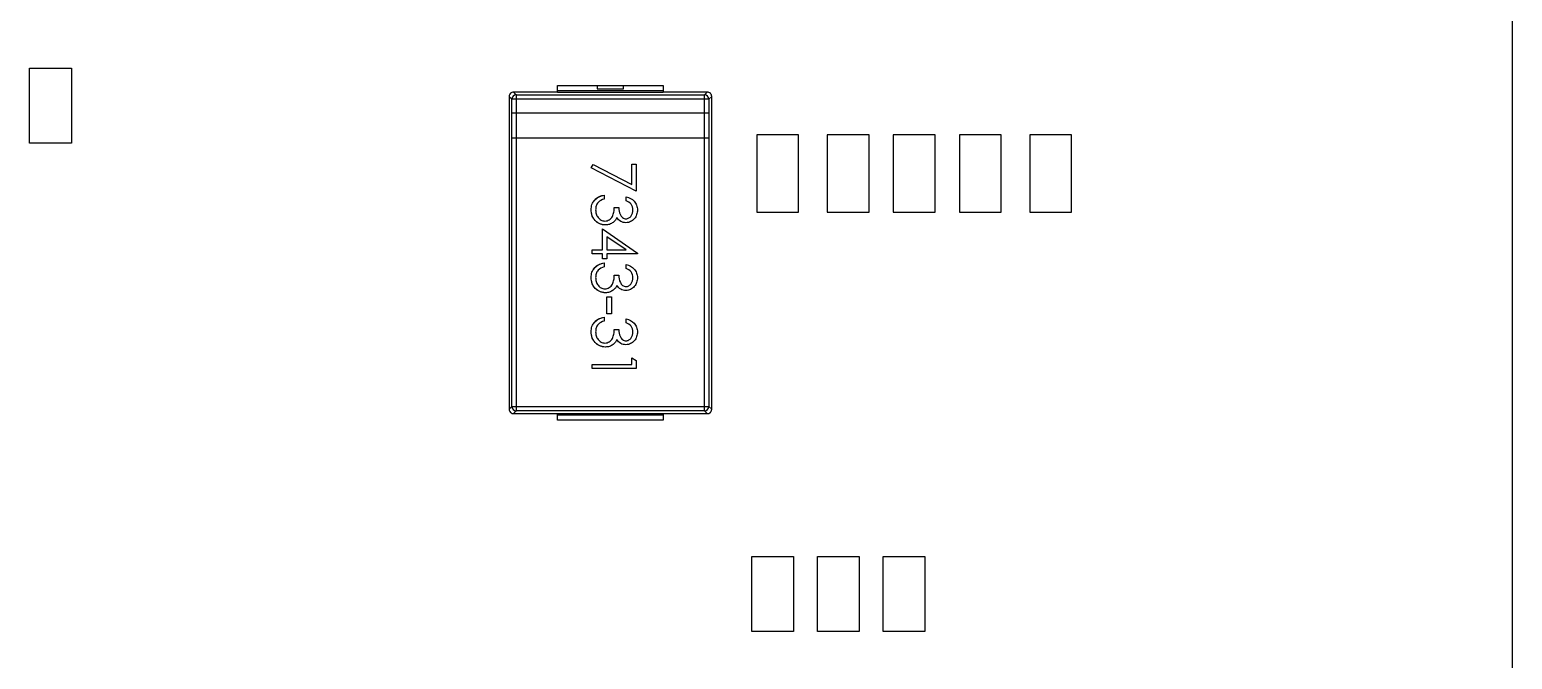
# Model space of a CAD drawing. Header units: millimetres. Extents: x 0 to 160, y -2 to 126.
# Drawn here: x 126.32 to 160, y 62.13 to 76.42 of the extents above; entities that cross this region are included whole.
import ezdxf

# ---------------------------------------------------------------- set-up
doc = ezdxf.new("R2010")
doc.units = ezdxf.units.MM

msp = doc.modelspace()

# ---------------------------------------------------------------- linework, layer by layer
at = {"color": 7, "linetype": 'Continuous', "lineweight": 25}
for p, q in [((160, 0), (160, 126)), ((126.325, 73.85), (126.325, 75.55)), ((126.325, 75.55), (127.275, 75.55)), ((127.275, 75.55), (127.275, 73.85)), ((138.315, 75.005), (138.315, 75.159)), ((138.315, 75.159), (139.215, 75.159)), ((139.215, 75.159), (139.215, 75.079)), ((139.815, 75.152), (139.215, 75.152)), ((139.815, 75.159), (140.715, 75.159)), ((139.815, 75.079), (139.815, 75.159)), ((140.715, 75.159), (140.715, 75.005)), ((137.278, 74.846), (137.215, 74.909)), ((137.215, 74.909), (137.215, 67.809)), ((141.752, 74.846), (137.278, 74.846)), ((137.278, 67.872), (137.278, 74.846)), ((137.315, 75.009), (137.378, 74.946)), ((138.315, 75.009), (137.315, 75.009)), ((137.378, 74.946), (137.378, 67.772)), ((137.378, 74.946), (141.652, 74.946)), ((140.715, 75.039), (138.315, 75.039)), ((138.315, 75.005), (140.715, 75.005)), ((139.215, 75.079), (139.815, 75.079)), ((141.715, 75.009), (140.715, 75.009)), ((141.652, 74.946), (141.715, 75.009)), ((141.652, 67.772), (141.652, 74.946)), ((141.815, 74.909), (141.752, 74.846)), ((141.752, 74.846), (141.752, 67.872)), ((141.815, 67.809), (141.815, 74.909)), ((141.752, 74.53), (137.278, 74.53)), ((127.275, 73.85), (126.325, 73.85)), ((137.278, 73.968), (141.752, 73.968)), ((143.79, 74.034), (142.84, 74.034)), ((142.84, 74.034), (142.84, 72.284)), ((143.79, 72.284), (143.79, 74.034)), ((145.39, 74.034), (144.44, 74.034)), ((144.44, 74.034), (144.44, 72.284)), ((145.39, 72.284), (145.39, 74.034)), ((145.94, 74.034), (145.94, 72.284)), ((146.89, 74.034), (145.94, 74.034)), ((146.89, 72.284), (146.89, 74.034)), ((148.39, 74.034), (147.44, 74.034)), ((147.44, 74.034), (147.44, 72.284)), ((148.39, 72.284), (148.39, 74.034)), ((149.99, 74.034), (149.04, 74.034)), ((149.04, 74.034), (149.04, 72.284)), ((149.99, 72.284), (149.99, 74.034)), ((139.078, 73.286), (139.12, 73.363)), ((140.103, 72.76), (139.078, 73.286)), ((139.12, 73.363), (140.001, 72.912)), ((140.001, 72.912), (140.001, 73.375)), ((140.001, 73.375), (140.103, 73.375)), ((140.103, 73.375), (140.103, 72.76)), ((139.373, 72.67), (139.373, 72.58)), ((139.873, 72.542), (139.873, 72.632)), ((139.603, 72.388), (139.706, 72.388)), ((142.84, 72.284), (143.79, 72.284)), ((144.44, 72.284), (145.39, 72.284)), ((145.94, 72.284), (146.89, 72.284)), ((147.44, 72.284), (148.39, 72.284)), ((149.04, 72.284), (149.99, 72.284)), ((139.334, 71.427), (139.334, 71.901)), ((139.334, 71.901), (140.129, 71.355)), ((139.103, 71.427), (139.334, 71.427)), ((139.103, 71.337), (139.103, 71.427)), ((139.871, 71.427), (139.437, 71.725)), ((139.437, 71.725), (139.437, 71.427)), ((139.437, 71.427), (139.871, 71.427)), ((139.334, 71.337), (139.103, 71.337)), ((139.334, 71.221), (139.334, 71.337)), ((139.437, 71.221), (139.334, 71.221)), ((139.373, 71.132), (139.373, 71.042)), ((139.437, 71.337), (139.437, 71.221)), ((140.129, 71.337), (139.437, 71.337)), ((139.873, 71.003), (139.873, 71.093)), ((140.129, 71.355), (140.129, 71.337)), ((139.603, 70.85), (139.706, 70.85)), ((139.437, 69.978), (139.437, 70.362)), ((139.437, 70.362), (139.539, 70.362)), ((139.539, 70.362), (139.539, 69.978)), ((139.373, 69.901), (139.373, 69.811)), ((139.539, 69.978), (139.437, 69.978)), ((139.873, 69.773), (139.873, 69.862)), ((139.603, 69.619), (139.706, 69.619)), ((139.103, 68.824), (140.001, 68.824)), ((139.103, 68.734), (139.103, 68.824)), ((140.103, 68.734), (139.103, 68.734)), ((140.001, 68.824), (140.001, 68.978)), ((140.001, 68.978), (140.103, 68.919)), ((140.103, 68.919), (140.103, 68.734)), ((137.215, 67.809), (137.278, 67.872)), ((137.278, 67.872), (141.752, 67.872)), ((137.378, 67.772), (137.315, 67.709)), ((137.315, 67.709), (138.315, 67.709)), ((141.652, 67.772), (137.378, 67.772)), ((138.315, 67.713), (140.715, 67.713)), ((138.315, 67.559), (138.315, 67.713)), ((140.715, 67.713), (140.715, 67.559)), ((140.715, 67.709), (141.715, 67.709)), ((141.715, 67.709), (141.652, 67.772)), ((141.752, 67.872), (141.815, 67.809)), ((138.315, 67.679), (140.715, 67.679)), ((140.715, 67.559), (138.315, 67.559)), ((142.725, 62.767), (142.725, 64.467)), ((142.725, 64.467), (143.675, 64.467)), ((143.675, 64.467), (143.675, 62.767)), ((144.217, 64.467), (145.167, 64.467)), ((144.217, 62.767), (144.217, 64.467)), ((145.167, 64.467), (145.167, 62.767)), ((145.709, 62.767), (145.709, 64.467)), ((145.709, 64.467), (146.659, 64.467)), ((146.659, 64.467), (146.659, 62.767)), ((143.675, 62.767), (142.725, 62.767)), ((145.167, 62.767), (144.217, 62.767)), ((146.659, 62.767), (145.709, 62.767))]:
    msp.add_line(p, q, dxfattribs=at)
for centre, start, end in [((137.379, 74.846), 90.1836, 179.8164), ((141.652, 74.846), 0.1836, 89.8164), ((137.379, 67.872), 180.1836, 269.8164), ((141.652, 67.872), 270.1836, 359.8164)]:
    msp.add_arc(centre, 0.1, start, end, dxfattribs=at)
for points, knots in [([(137.315, 75.009), (137.292, 75.009), (137.264, 74.999), (137.225, 74.96), (137.215, 74.933), (137.215, 74.909)], [0, 0, 0, 0, 0.5, 0.5, 1, 1, 1, 1]), ([(141.815, 74.909), (141.815, 74.933), (141.806, 74.96), (141.767, 74.999), (141.739, 75.009), (141.715, 75.009)], [0, 0, 0, 0, 0.5, 0.5, 1, 1, 1, 1]), ([(139.078, 72.337), (139.079, 72.377), (139.083, 72.418), (139.11, 72.496), (139.131, 72.531), (139.213, 72.622), (139.293, 72.654), (139.373, 72.67)], [0, 0, 0, 0, 0.25, 0.25, 0.5, 0.5, 1, 1, 1, 1]), ([(139.14, 72.527), (139.152, 72.546), (139.182, 72.597), (139.269, 72.645), (139.338, 72.662), (139.373, 72.67)], [0, 0, 0, 0, 0.240362, 0.619791, 1, 1, 1, 1]), ([(139.234, 72.502), (139.216, 72.478), (139.201, 72.452), (139.184, 72.395), (139.181, 72.365), (139.18, 72.335)], [0, 0, 0, 0, 0.5, 0.5, 1, 1, 1, 1]), ([(139.873, 72.632), (139.942, 72.615), (140.01, 72.584), (140.08, 72.503), (140.099, 72.472), (140.123, 72.405), (140.128, 72.37), (140.129, 72.334)], [0, 0, 0, 0, 0.5, 0.5, 0.75, 0.75, 1, 1, 1, 1]), ([(140.026, 72.333), (140.025, 72.379), (140.014, 72.427), (139.957, 72.5), (139.915, 72.523), (139.873, 72.542)], [0, 0, 0, 0, 0.5, 0.5, 1, 1, 1, 1]), ([(140.026, 72.333), (140.025, 72.379), (140.014, 72.427), (139.957, 72.5), (139.915, 72.523), (139.873, 72.542)], [0, 0, 0, 0, 0.5, 0.5, 1, 1, 1, 1]), ([(139.4, 71.991), (139.356, 71.992), (139.313, 72), (139.233, 72.037), (139.196, 72.062), (139.136, 72.127), (139.114, 72.166), (139.084, 72.249), (139.079, 72.293), (139.078, 72.337)], [0, 0, 0, 0, 0.25, 0.25, 0.5, 0.5, 0.75, 0.75, 1, 1, 1, 1]), ([(139.4, 71.991), (139.351, 71.998), (139.253, 72.012), (139.147, 72.106), (139.096, 72.196), (139.09, 72.246), (139.089, 72.259)], [0, 0, 0, 0, 0.3288254, 0.6579219, 0.9174451, 1, 1, 1, 1]), ([(139.18, 72.335), (139.181, 72.304), (139.183, 72.273), (139.201, 72.214), (139.215, 72.186), (139.253, 72.138), (139.276, 72.117), (139.33, 72.088), (139.361, 72.081), (139.392, 72.08)], [0, 0, 0, 0, 0.25, 0.25, 0.5, 0.5, 0.75, 0.75, 1, 1, 1, 1]), ([(139.392, 72.08), (139.427, 72.082), (139.461, 72.091), (139.52, 72.129), (139.544, 72.155), (139.578, 72.216), (139.587, 72.25), (139.599, 72.319), (139.601, 72.353), (139.603, 72.388)], [0, 0, 0, 0, 0.25, 0.25, 0.5, 0.5, 0.75, 0.75, 1, 1, 1, 1]), ([(139.663, 72.159), (139.653, 72.138), (139.642, 72.117), (139.613, 72.081), (139.596, 72.065), (139.578, 72.05)], [0, 0, 0, 0, 0.5, 0.5, 1, 1, 1, 1]), ([(139.869, 72.042), (139.828, 72.043), (139.786, 72.052), (139.715, 72.093), (139.687, 72.125), (139.663, 72.159)], [0, 0, 0, 0, 0.5, 0.5, 1, 1, 1, 1]), ([(139.706, 72.388), (139.707, 72.332), (139.716, 72.275), (139.753, 72.199), (139.769, 72.176), (139.814, 72.142), (139.841, 72.133), (139.87, 72.132)], [0, 0, 0, 0, 0.5, 0.5, 0.75, 0.75, 1, 1, 1, 1]), ([(140.129, 72.334), (140.128, 72.298), (140.123, 72.262), (140.099, 72.193), (140.082, 72.161), (140.035, 72.106), (140.006, 72.083), (139.941, 72.051), (139.905, 72.044), (139.869, 72.042)], [0, 0, 0, 0, 0.25, 0.25, 0.5, 0.5, 0.75, 0.75, 1, 1, 1, 1]), ([(139.87, 72.132), (139.893, 72.132), (139.917, 72.138), (139.957, 72.163), (139.974, 72.18), (140.015, 72.237), (140.025, 72.286), (140.026, 72.333)], [0, 0, 0, 0, 0.25, 0.25, 0.5, 0.5, 1, 1, 1, 1]), ([(139.578, 72.05), (139.552, 72.032), (139.524, 72.016), (139.464, 71.996), (139.432, 71.991), (139.4, 71.991)], [0, 0, 0, 0, 0.5, 0.5, 1, 1, 1, 1]), ([(139.078, 70.798), (139.079, 70.839), (139.083, 70.88), (139.11, 70.957), (139.131, 70.993), (139.213, 71.084), (139.293, 71.116), (139.373, 71.132)], [0, 0, 0, 0, 0.25, 0.25, 0.5, 0.5, 1, 1, 1, 1]), ([(139.134, 70.979), (139.147, 71.002), (139.179, 71.056), (139.269, 71.106), (139.338, 71.123), (139.373, 71.132)], [0, 0, 0, 0, 0.268795, 0.634022, 1, 1, 1, 1]), ([(139.873, 71.093), (139.942, 71.076), (140.01, 71.045), (140.08, 70.965), (140.099, 70.934), (140.123, 70.867), (140.128, 70.831), (140.129, 70.796)], [0, 0, 0, 0, 0.5, 0.5, 0.75, 0.75, 1, 1, 1, 1]), ([(139.4, 70.452), (139.356, 70.454), (139.313, 70.462), (139.233, 70.498), (139.196, 70.524), (139.136, 70.589), (139.114, 70.627), (139.084, 70.71), (139.079, 70.754), (139.078, 70.798)], [0, 0, 0, 0, 0.25, 0.25, 0.5, 0.5, 0.75, 0.75, 1, 1, 1, 1]), ([(139.4, 70.452), (139.351, 70.459), (139.253, 70.474), (139.147, 70.568), (139.096, 70.657), (139.09, 70.708), (139.089, 70.72)], [0, 0, 0, 0, 0.3288254, 0.6579219, 0.9174451, 1, 1, 1, 1]), ([(139.234, 70.964), (139.216, 70.94), (139.201, 70.914), (139.184, 70.856), (139.181, 70.826), (139.18, 70.797)], [0, 0, 0, 0, 0.5, 0.5, 1, 1, 1, 1]), ([(139.18, 70.797), (139.181, 70.766), (139.183, 70.735), (139.201, 70.676), (139.215, 70.648), (139.253, 70.599), (139.276, 70.579), (139.33, 70.549), (139.361, 70.543), (139.392, 70.542)], [0, 0, 0, 0, 0.25, 0.25, 0.5, 0.5, 0.75, 0.75, 1, 1, 1, 1]), ([(139.392, 70.542), (139.427, 70.544), (139.461, 70.553), (139.52, 70.591), (139.544, 70.617), (139.578, 70.677), (139.587, 70.712), (139.599, 70.78), (139.601, 70.815), (139.603, 70.85)], [0, 0, 0, 0, 0.25, 0.25, 0.5, 0.5, 0.75, 0.75, 1, 1, 1, 1]), ([(139.706, 70.85), (139.707, 70.793), (139.716, 70.737), (139.753, 70.661), (139.769, 70.637), (139.814, 70.603), (139.841, 70.595), (139.87, 70.593)], [0, 0, 0, 0, 0.5, 0.5, 0.75, 0.75, 1, 1, 1, 1]), ([(140.129, 70.796), (140.128, 70.759), (140.123, 70.723), (140.099, 70.655), (140.082, 70.623), (140.035, 70.567), (140.006, 70.545), (139.941, 70.513), (139.905, 70.505), (139.869, 70.503)], [0, 0, 0, 0, 0.25, 0.25, 0.5, 0.5, 0.75, 0.75, 1, 1, 1, 1]), ([(139.87, 70.593), (139.893, 70.594), (139.917, 70.6), (139.957, 70.624), (139.974, 70.642), (140.015, 70.699), (140.025, 70.747), (140.026, 70.794)], [0, 0, 0, 0, 0.25, 0.25, 0.5, 0.5, 1, 1, 1, 1]), ([(140.026, 70.794), (140.025, 70.841), (140.014, 70.888), (139.957, 70.961), (139.915, 70.985), (139.873, 71.003)], [0, 0, 0, 0, 0.5, 0.5, 1, 1, 1, 1]), ([(140.026, 70.794), (140.025, 70.841), (140.014, 70.888), (139.957, 70.961), (139.915, 70.985), (139.873, 71.003)], [0, 0, 0, 0, 0.5, 0.5, 1, 1, 1, 1]), ([(139.578, 70.512), (139.552, 70.493), (139.524, 70.477), (139.464, 70.457), (139.432, 70.453), (139.4, 70.452)], [0, 0, 0, 0, 0.5, 0.5, 1, 1, 1, 1]), ([(139.663, 70.62), (139.653, 70.599), (139.642, 70.579), (139.613, 70.542), (139.596, 70.527), (139.578, 70.512)], [0, 0, 0, 0, 0.5, 0.5, 1, 1, 1, 1]), ([(139.869, 70.503), (139.828, 70.505), (139.786, 70.513), (139.715, 70.555), (139.687, 70.586), (139.663, 70.62)], [0, 0, 0, 0, 0.5, 0.5, 1, 1, 1, 1]), ([(139.078, 69.567), (139.079, 69.608), (139.083, 69.649), (139.11, 69.726), (139.131, 69.762), (139.213, 69.853), (139.293, 69.885), (139.373, 69.901)], [0, 0, 0, 0, 0.25, 0.25, 0.5, 0.5, 1, 1, 1, 1]), ([(139.14, 69.757), (139.152, 69.777), (139.182, 69.828), (139.269, 69.875), (139.338, 69.892), (139.373, 69.901)], [0, 0, 0, 0, 0.240362, 0.619791, 1, 1, 1, 1]), ([(139.234, 69.733), (139.216, 69.709), (139.201, 69.683), (139.184, 69.626), (139.181, 69.596), (139.18, 69.566)], [0, 0, 0, 0, 0.5, 0.5, 1, 1, 1, 1]), ([(139.873, 69.862), (139.942, 69.846), (140.01, 69.814), (140.08, 69.734), (140.099, 69.703), (140.123, 69.636), (140.128, 69.6), (140.129, 69.565)], [0, 0, 0, 0, 0.5, 0.5, 0.75, 0.75, 1, 1, 1, 1]), ([(140.026, 69.564), (140.025, 69.61), (140.014, 69.657), (139.957, 69.73), (139.915, 69.754), (139.873, 69.773)], [0, 0, 0, 0, 0.5, 0.5, 1, 1, 1, 1]), ([(140.026, 69.564), (140.025, 69.61), (140.014, 69.657), (139.957, 69.73), (139.915, 69.754), (139.873, 69.773)], [0, 0, 0, 0, 0.5, 0.5, 1, 1, 1, 1]), ([(139.4, 69.221), (139.356, 69.223), (139.313, 69.231), (139.233, 69.267), (139.196, 69.293), (139.136, 69.358), (139.114, 69.397), (139.084, 69.479), (139.079, 69.523), (139.078, 69.567)], [0, 0, 0, 0, 0.25, 0.25, 0.5, 0.5, 0.75, 0.75, 1, 1, 1, 1]), ([(139.4, 69.221), (139.351, 69.229), (139.253, 69.243), (139.147, 69.337), (139.096, 69.427), (139.09, 69.477), (139.089, 69.489)], [0, 0, 0, 0, 0.328825, 0.657922, 0.917445, 1, 1, 1, 1]), ([(139.18, 69.566), (139.181, 69.535), (139.183, 69.504), (139.201, 69.445), (139.215, 69.417), (139.253, 69.369), (139.276, 69.348), (139.33, 69.319), (139.361, 69.312), (139.392, 69.311)], [0, 0, 0, 0, 0.25, 0.25, 0.5, 0.5, 0.75, 0.75, 1, 1, 1, 1]), ([(139.392, 69.311), (139.427, 69.313), (139.461, 69.322), (139.52, 69.36), (139.544, 69.386), (139.578, 69.447), (139.587, 69.481), (139.599, 69.549), (139.601, 69.584), (139.603, 69.619)], [0, 0, 0, 0, 0.25, 0.25, 0.5, 0.5, 0.75, 0.75, 1, 1, 1, 1]), ([(139.663, 69.39), (139.653, 69.369), (139.642, 69.348), (139.613, 69.311), (139.596, 69.296), (139.578, 69.281)], [0, 0, 0, 0, 0.5, 0.5, 1, 1, 1, 1]), ([(139.869, 69.273), (139.828, 69.274), (139.786, 69.282), (139.715, 69.324), (139.687, 69.355), (139.663, 69.39)], [0, 0, 0, 0, 0.5, 0.5, 1, 1, 1, 1]), ([(139.706, 69.619), (139.707, 69.563), (139.716, 69.506), (139.753, 69.43), (139.769, 69.406), (139.814, 69.372), (139.841, 69.364), (139.87, 69.362)], [0, 0, 0, 0, 0.5, 0.5, 0.75, 0.75, 1, 1, 1, 1]), ([(140.129, 69.565), (140.128, 69.529), (140.123, 69.492), (140.099, 69.424), (140.082, 69.392), (140.035, 69.337), (140.006, 69.314), (139.941, 69.282), (139.905, 69.274), (139.869, 69.273)], [0, 0, 0, 0, 0.25, 0.25, 0.5, 0.5, 0.75, 0.75, 1, 1, 1, 1]), ([(139.87, 69.362), (139.893, 69.363), (139.917, 69.369), (139.957, 69.393), (139.974, 69.411), (140.015, 69.468), (140.025, 69.516), (140.026, 69.564)], [0, 0, 0, 0, 0.25, 0.25, 0.5, 0.5, 1, 1, 1, 1]), ([(139.578, 69.281), (139.552, 69.262), (139.524, 69.246), (139.464, 69.226), (139.432, 69.222), (139.4, 69.221)], [0, 0, 0, 0, 0.5, 0.5, 1, 1, 1, 1]), ([(137.215, 67.809), (137.215, 67.785), (137.225, 67.758), (137.264, 67.719), (137.292, 67.709), (137.315, 67.709)], [0, 0, 0, 0, 0.5, 0.5, 1, 1, 1, 1]), ([(141.715, 67.709), (141.739, 67.709), (141.767, 67.719), (141.806, 67.758), (141.815, 67.785), (141.815, 67.809)], [0, 0, 0, 0, 0.5, 0.5, 1, 1, 1, 1])]:
    msp.add_open_spline(points, degree=3, knots=knots, dxfattribs=at)
for points in [[(139.373, 72.58), (139.321, 72.565), (139.27, 72.543), (139.234, 72.502)], [(139.373, 71.042), (139.321, 71.026), (139.27, 71.004), (139.234, 70.964)], [(139.373, 69.811), (139.321, 69.796), (139.27, 69.773), (139.234, 69.733)]]:
    msp.add_open_spline(points, degree=3, dxfattribs=at)

doc.saveas('drawing.dxf')
